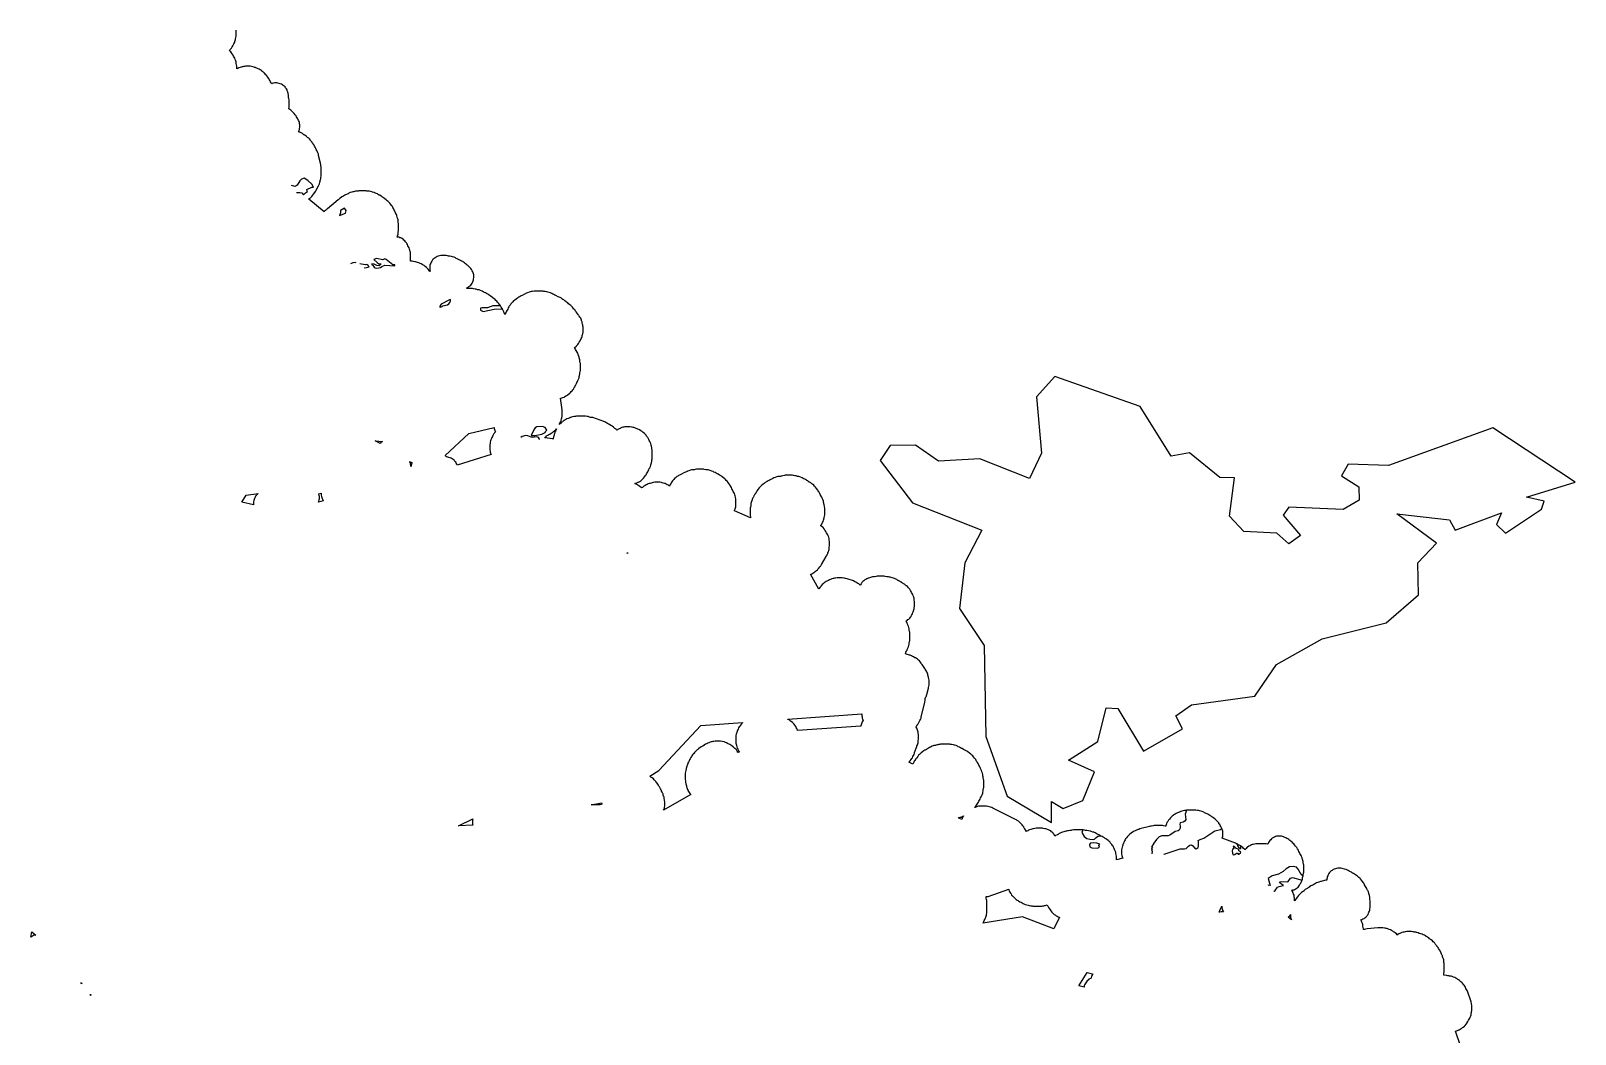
# Model space of a CAD drawing. Header units: metres. Extents: x 0 to 1325, y -1 to 773.
# Drawn here: x 309.8 to 367.4, y 91.9 to 129.3 of the extents above; entities that cross this region are included whole.
import ezdxf

# ---------------------------------------------------------------- set-up
doc = ezdxf.new("R2010")
doc.units = ezdxf.units.M

msp = doc.modelspace()

# ---------------------------------------------------------------- linework, layer by layer
at = {"layer": 'CUT'}
msp.add_lwpolyline([(363.1, 91.498), (362.92, 92.018), (362.96, 92.028), (363, 92.038), (363.04, 92.058), (363.06, 92.068), (363.1, 92.088), (363.13, 92.118), (363.14, 92.118), (363.16, 92.128), (363.17, 92.138), (363.18, 92.148), (363.21, 92.168), (363.25, 92.198), (363.28, 92.228), (363.32, 92.278), (363.35, 92.318), (363.36, 92.338), (363.38, 92.368), (363.41, 92.418), (363.43, 92.458), (363.45, 92.498), (363.47, 92.538), (363.49, 92.588), (363.5, 92.628), (363.5, 92.648), (363.51, 92.688), (363.52, 92.718), (363.53, 92.778), (363.53, 92.828), (363.53, 92.918), (363.53, 92.968), (363.52, 93.028), (363.5, 93.108), (363.49, 93.138), (363.38, 93.468), (363.35, 93.528), (363.33, 93.568), (363.31, 93.608), (363.29, 93.648), (363.27, 93.688), (363.24, 93.728), (363.21, 93.768), (363.18, 93.798), (363.15, 93.828), (363.12, 93.858), (363.07, 93.898), (363.03, 93.928), (363.01, 93.938), (362.98, 93.958), (362.93, 93.988), (362.89, 94.008), (362.85, 94.028), (362.8, 94.048), (362.76, 94.058), (362.74, 94.058), (362.7, 94.068), (362.67, 94.078), (362.64, 94.078), (362.6, 94.088), (362.48, 94.098), (362.48, 94.128), (362.49, 94.188), (362.5, 94.218), (362.5, 94.258), (362.5, 94.498), (362.5, 94.538), (362.49, 94.568), (362.48, 94.628), (362.48, 94.668), (362.47, 94.708), (362.45, 94.758), (362.44, 94.778), (362.43, 94.798), (362.43, 94.818), (362.42, 94.838), (362.41, 94.858), (362.4, 94.878), (362.4, 94.888), (362.38, 94.918), (362.38, 94.928), (362.32, 95.048), (362.29, 95.098), (362.27, 95.128), (362.26, 95.148), (362.23, 95.188), (362.22, 95.198), (362.18, 95.248), (362.15, 95.288), (362.12, 95.318), (362.09, 95.348), (362.06, 95.378), (362.01, 95.418), (361.99, 95.428), (361.98, 95.438), (361.97, 95.448), (361.96, 95.458), (361.95, 95.458), (361.92, 95.488), (361.88, 95.518), (361.84, 95.538), (361.83, 95.548), (361.8, 95.568), (361.76, 95.588), (361.72, 95.608), (361.68, 95.628), (361.63, 95.648), (361.59, 95.658), (361.58, 95.658), (361.57, 95.658), (361.53, 95.678), (361.47, 95.688), (361.45, 95.698), (361.44, 95.698), (361.42, 95.698), (361.4, 95.708), (361.39, 95.708), (361.38, 95.708), (361.35, 95.718), (361.33, 95.718), (361.28, 95.728), (361.24, 95.728), (361.15, 95.728), (361.1, 95.728), (361.04, 95.718), (361.01, 95.708), (360.97, 95.698), (360.92, 95.688), (360.89, 95.678), (360.85, 95.658), (360.81, 95.638), (360.77, 95.618), (360.76, 95.598), (360.75, 95.608), (360.72, 95.638), (360.67, 95.678), (360.63, 95.708), (360.61, 95.718), (360.58, 95.738), (360.53, 95.768), (360.49, 95.788), (360.45, 95.808), (360.4, 95.828), (360.36, 95.838), (360.34, 95.838), (360.3, 95.848), (360.27, 95.858), (360.21, 95.868), (360.16, 95.868), (360.07, 95.868), (360.02, 95.868), (359.63, 95.828), (359.57, 95.818), (359.53, 95.808), (359.49, 95.798), (359.49, 95.828), (359.48, 95.878), (359.47, 95.928), (359.47, 95.948), (359.46, 95.988), (359.45, 96.028), (359.43, 96.078), (359.41, 96.118), (359.39, 96.168), (359.43, 96.178), (359.47, 96.198), (359.51, 96.218), (359.54, 96.238), (359.58, 96.268), (359.61, 96.298), (359.63, 96.328), (359.66, 96.368), (359.68, 96.408), (359.69, 96.448), (359.71, 96.488), (359.72, 96.528), (359.73, 96.568), (359.74, 96.628), (359.74, 96.678), (359.74, 96.838), (359.74, 96.878), (359.73, 96.928), (359.72, 96.958), (359.72, 96.978), (359.72, 97.008), (359.71, 97.068), (359.7, 97.108), (359.69, 97.148), (359.67, 97.208), (359.65, 97.258), (359.63, 97.288), (359.61, 97.328), (359.59, 97.368), (359.57, 97.408), (359.54, 97.448), (359.54, 97.458), (359.52, 97.488), (359.5, 97.528), (359.48, 97.558), (359.45, 97.598), (359.42, 97.638), (359.38, 97.688), (359.35, 97.718), (359.32, 97.748), (359.27, 97.788), (359.23, 97.818), (359.19, 97.848), (359.16, 97.868), (359.12, 97.888), (359.09, 97.908), (359.08, 97.908), (359.04, 97.938), (359, 97.958), (358.96, 97.978), (358.92, 97.998), (358.89, 98.018), (358.84, 98.038), (358.78, 98.058), (358.7, 98.078), (358.64, 98.088), (358.59, 98.088), (358.57, 98.088), (358.53, 98.088), (358.48, 98.078), (358.44, 98.068), (358.4, 98.058), (358.36, 98.038), (358.32, 98.008), (358.29, 97.988), (358.25, 97.958), (358.22, 97.928), (358.2, 97.888), (358.17, 97.848), (358.16, 97.808), (358.14, 97.768), (358.13, 97.728), (358.12, 97.688), (358.12, 97.638), (358.09, 97.638), (358.03, 97.628), (357.95, 97.608), (357.91, 97.598), (357.88, 97.588), (357.82, 97.568), (357.79, 97.558), (357.74, 97.538), (357.7, 97.518), (357.66, 97.488), (357.65, 97.488), (357.64, 97.478), (357.6, 97.458), (357.56, 97.438), (357.53, 97.428), (357.48, 97.398), (357.48, 97.388), (357.46, 97.378), (357.45, 97.368), (357.44, 97.368), (357.43, 97.358), (357.4, 97.348), (357.39, 97.338), (357.37, 97.318), (357.36, 97.318), (357.32, 97.298), (357.3, 97.268), (357.29, 97.268), (357.28, 97.258), (357.27, 97.248), (357.26, 97.248), (357.26, 97.238), (357.24, 97.218), (357.23, 97.218), (357.22, 97.208), (357.21, 97.208), (357.18, 97.178), (357.13, 97.138), (357.1, 97.108), (357.07, 97.068), (357.03, 97.018), (357.02, 97.008), (356.99, 96.968), (356.96, 96.928), (356.93, 96.888), (356.92, 96.868), (356.92, 96.928), (356.92, 96.978), (356.91, 97.038), (356.9, 97.078), (356.88, 97.118), (356.88, 97.128), (356.88, 97.138), (356.87, 97.158), (356.86, 97.168), (356.85, 97.208), (356.83, 97.248), (356.82, 97.268), (356.86, 97.278), (356.9, 97.288), (356.94, 97.308), (356.98, 97.338), (357.02, 97.358), (357.05, 97.388), (357.08, 97.418), (357.1, 97.458), (357.12, 97.488), (357.15, 97.528), (357.17, 97.568), (357.19, 97.618), (357.21, 97.678), (357.22, 97.718), (357.22, 97.738), (357.23, 97.778), (357.24, 97.808), (357.24, 97.848), (357.25, 97.908), (357.26, 97.938), (357.26, 97.978), (357.26, 98.168), (357.26, 98.208), (357.25, 98.238), (357.24, 98.298), (357.24, 98.338), (357.23, 98.378), (357.22, 98.418), (357.2, 98.478), (357.18, 98.528), (357.16, 98.558), (357.14, 98.598), (357.12, 98.638), (357.1, 98.678), (357.08, 98.718), (357.06, 98.758), (357.03, 98.808), (357.01, 98.838), (357, 98.858), (356.97, 98.898), (356.96, 98.908), (356.92, 98.958), (356.89, 98.998), (356.86, 99.028), (356.83, 99.058), (356.78, 99.098), (356.74, 99.128), (356.7, 99.158), (356.67, 99.178), (356.63, 99.198), (356.59, 99.218), (356.55, 99.238), (356.51, 99.258), (356.47, 99.268), (356.43, 99.278), (356.38, 99.288), (356.34, 99.288), (356.3, 99.288), (356.25, 99.278), (356.21, 99.268), (356.17, 99.248), (356.13, 99.228), (356.09, 99.208), (356.06, 99.178), (356.03, 99.148), (356, 99.118), (355.97, 99.088), (355.95, 99.048), (355.93, 99.008), (355.92, 98.988), (355.91, 98.988), (355.86, 98.998), (355.81, 98.998), (355.52, 98.998), (355.48, 98.998), (355.43, 98.988), (355.38, 98.978), (355.34, 98.968), (355.31, 98.958), (355.27, 98.938), (355.25, 98.928), (355.21, 98.908), (355.17, 98.878), (355.14, 98.858), (355.11, 98.818), (355.08, 98.788), (355.07, 98.778), (355.05, 98.798), (355.02, 98.828), (354.99, 98.858), (354.95, 98.888), (354.91, 98.918), (354.87, 98.938), (354.86, 98.948), (354.85, 98.948), (354.8, 98.978), (354.76, 98.998), (354.72, 99.018), (354.22, 99.208), (354.23, 99.248), (354.24, 99.288), (354.25, 99.338), (354.25, 99.378), (354.25, 99.428), (354.24, 99.468), (354.23, 99.508), (354.22, 99.538), (354.19, 99.598), (354.17, 99.638), (354.15, 99.678), (354.13, 99.718), (354.1, 99.748), (354.1, 99.758), (354.09, 99.778), (354.08, 99.788), (354.07, 99.798), (354.06, 99.818), (354.03, 99.848), (354, 99.878), (353.97, 99.908), (353.96, 99.918), (353.95, 99.928), (353.9, 99.968), (353.86, 99.998), (353.84, 100.008), (353.81, 100.028), (353.76, 100.058), (353.72, 100.078), (353.68, 100.098), (353.6, 100.138), (353.56, 100.158), (353.53, 100.178), (353.48, 100.198), (353.42, 100.218), (353.38, 100.228), (353.34, 100.238), (353.3, 100.238), (353.24, 100.248), (353.21, 100.258), (353.17, 100.258), (352.99, 100.258), (352.95, 100.258), (352.9, 100.248), (352.87, 100.238), (352.85, 100.238), (352.82, 100.238), (352.76, 100.228), (352.72, 100.218), (352.68, 100.198), (352.67, 100.198), (352.66, 100.188), (352.64, 100.188), (352.63, 100.178), (352.59, 100.168), (352.55, 100.148), (352.51, 100.128), (352.47, 100.108), (352.44, 100.088), (352.41, 100.068), (352.39, 100.048), (352.35, 100.028), (352.32, 99.998), (352.29, 99.968), (352.25, 99.918), (352.22, 99.878), (352.21, 99.858), (352.19, 99.828), (352.16, 99.788), (352.14, 99.748), (352.13, 99.708), (352.12, 99.668), (352.12, 99.658), (352.09, 99.658), (352.03, 99.668), (352, 99.678), (351.96, 99.678), (351.72, 99.678), (351.68, 99.678), (351.65, 99.668), (351.59, 99.658), (351.55, 99.658), (351.51, 99.648), (351.15, 99.558), (351.11, 99.538), (351.1, 99.538), (351.09, 99.528), (351.07, 99.528), (351.06, 99.518), (351.02, 99.508), (350.98, 99.488), (350.94, 99.468), (350.9, 99.448), (350.87, 99.428), (350.83, 99.398), (350.78, 99.358), (350.75, 99.328), (350.72, 99.298), (350.69, 99.268), (350.65, 99.218), (350.62, 99.178), (350.6, 99.148), (350.58, 99.108), (350.56, 99.068), (350.54, 99.028), (350.53, 98.988), (350.52, 98.978), (350.52, 98.958), (350.51, 98.948), (350.51, 98.938), (350.5, 98.918), (350.49, 98.878), (350.48, 98.828), (350.47, 98.778), (350.47, 98.738), (350.47, 98.648), (350.47, 98.608), (350.48, 98.568), (350.49, 98.528), (350.5, 98.488), (350.51, 98.458), (350.28, 98.398), (350.28, 98.408), (350.28, 98.498), (350.28, 98.538), (350.27, 98.588), (350.26, 98.638), (350.25, 98.678), (350.24, 98.698), (350.24, 98.708), (350.24, 98.718), (350.23, 98.738), (350.22, 98.748), (350.21, 98.788), (350.19, 98.828), (350.17, 98.868), (350.15, 98.908), (350.13, 98.938), (350.11, 98.968), (350.09, 98.988), (350.06, 99.028), (350.03, 99.068), (349.99, 99.098), (349.98, 99.108), (349.97, 99.118), (349.92, 99.158), (349.88, 99.188), (349.86, 99.198), (349.83, 99.218), (349.78, 99.248), (349.74, 99.268), (349.7, 99.288), (349.62, 99.328), (349.57, 99.358), (349.56, 99.358), (349.52, 99.388), (349.48, 99.408), (349.43, 99.428), (349.4, 99.438), (349.34, 99.458), (349.31, 99.468), (349.23, 99.488), (349.17, 99.498), (349.13, 99.498), (349.12, 99.498), (349.09, 99.508), (349.04, 99.518), (348.99, 99.518), (348.72, 99.518), (348.67, 99.518), (348.62, 99.508), (348.59, 99.498), (348.58, 99.498), (348.54, 99.498), (348.49, 99.488), (348.45, 99.478), (348.41, 99.468), (348.39, 99.468), (348.35, 99.458), (348.32, 99.448), (348.26, 99.428), (348.23, 99.418), (348.18, 99.398), (348.14, 99.378), (348.1, 99.348), (348.09, 99.348), (348.09, 99.338), (348.08, 99.338), (348.07, 99.338), (348.01, 99.308), (347.98, 99.288), (347.97, 99.308), (347.95, 99.348), (347.92, 99.388), (347.9, 99.418), (347.86, 99.448), (347.83, 99.478), (347.79, 99.498), (347.75, 99.518), (347.71, 99.538), (347.68, 99.548), (347.65, 99.558), (347.61, 99.558), (347.55, 99.568), (347.52, 99.578), (347.48, 99.578), (347.32, 99.578), (347.28, 99.578), (347.23, 99.568), (347.18, 99.558), (347.16, 99.558), (347.12, 99.548), (347.08, 99.538), (347.04, 99.518), (347, 99.508), (346.97, 99.488), (346.93, 99.468), (346.92, 99.458), (346.86, 99.558), (346.84, 99.588), (346.82, 99.628), (346.79, 99.668), (346.76, 99.708), (346.73, 99.738), (346.7, 99.768), (346.67, 99.798), (346.62, 99.838), (346.58, 99.868), (346.55, 99.888), (346.51, 99.908), (346.47, 99.928), (345.67, 100.328), (345.63, 100.348), (345.58, 100.368), (345.5, 100.388), (345.48, 100.388), (345.43, 100.398), (345.38, 100.408), (345.34, 100.408), (345.25, 100.408), (345.2, 100.408), (345.14, 100.398), (345.1, 100.388), (345.06, 100.378), (345.01, 100.358), (344.99, 100.348), (345.03, 100.398), (345.06, 100.438), (345.09, 100.478), (345.11, 100.508), (345.13, 100.548), (345.15, 100.588), (345.17, 100.628), (345.19, 100.668), (345.21, 100.708), (345.23, 100.748), (345.25, 100.778), (345.27, 100.828), (345.29, 100.888), (345.3, 100.928), (345.31, 100.968), (345.31, 101.008), (345.32, 101.068), (345.33, 101.098), (345.33, 101.138), (345.33, 101.328), (345.33, 101.368), (345.32, 101.398), (345.31, 101.458), (345.31, 101.498), (345.3, 101.528), (345.29, 101.568), (345.29, 101.588), (345.28, 101.628), (345.26, 101.688), (345.24, 101.728), (345.21, 101.808), (345.19, 101.848), (345.17, 101.888), (345.15, 101.928), (345.13, 101.968), (345.12, 101.998), (345.09, 102.048), (345.07, 102.068), (345.05, 102.098), (345.05, 102.108), (345.03, 102.138), (345, 102.178), (344.99, 102.188), (344.95, 102.238), (344.92, 102.278), (344.89, 102.308), (344.85, 102.338), (344.8, 102.378), (344.79, 102.388), (344.75, 102.418), (344.73, 102.428), (344.7, 102.448), (344.65, 102.478), (344.64, 102.488), (344.63, 102.488), (344.58, 102.518), (344.52, 102.548), (344.5, 102.558), (344.46, 102.578), (344.42, 102.598), (344.38, 102.618), (344.35, 102.638), (344.3, 102.658), (344.24, 102.678), (344.2, 102.688), (344.14, 102.698), (344.11, 102.698), (344.09, 102.698), (344.06, 102.708), (344.01, 102.718), (343.97, 102.718), (343.81, 102.718), (343.77, 102.718), (343.72, 102.708), (343.69, 102.698), (343.67, 102.698), (343.64, 102.698), (343.62, 102.688), (343.59, 102.688), (343.55, 102.678), (343.53, 102.668), (343.47, 102.658), (343.44, 102.648), (343.41, 102.638), (343.35, 102.608), (343.31, 102.588), (343.27, 102.568), (343.24, 102.558), (343.19, 102.528), (343.19, 102.518), (343.17, 102.508), (343.14, 102.488), (343.13, 102.488), (343.1, 102.468), (343.06, 102.438), (343.05, 102.428), (343, 102.388), (342.96, 102.358), (342.93, 102.328), (342.9, 102.298), (342.87, 102.258), (342.83, 102.208), (342.82, 102.198), (342.79, 102.158), (342.78, 102.138), (342.76, 102.108), (342.73, 102.078), (342.72, 102.038), (342.7, 101.998), (342.69, 101.968), (342.54, 102.048), (342.55, 102.058), (342.58, 102.088), (342.62, 102.138), (342.65, 102.178), (342.67, 102.208), (342.69, 102.248), (342.71, 102.288), (342.73, 102.328), (342.75, 102.378), (342.75, 102.398), (342.83, 102.628), (342.84, 102.648), (342.86, 102.688), (342.87, 102.728), (342.88, 102.768), (342.89, 102.808), (342.89, 102.848), (342.9, 102.898), (342.9, 102.938), (342.9, 103.018), (342.9, 103.068), (342.89, 103.128), (342.88, 103.158), (342.87, 103.198), (342.86, 103.238), (342.85, 103.268), (342.83, 103.308), (342.81, 103.348), (342.8, 103.358), (342.81, 103.368), (342.83, 103.398), (342.84, 103.408), (342.85, 103.418), (342.86, 103.438), (342.86, 103.448), (342.89, 103.478), (342.91, 103.518), (342.95, 103.598), (342.97, 103.638), (342.99, 103.688), (343, 103.728), (343.13, 104.268), (343.13, 104.288), (343.14, 104.338), (343.15, 104.388), (343.15, 104.418), (343.15, 104.428), (343.16, 104.438), (343.17, 104.478), (343.18, 104.488), (343.19, 104.508), (343.19, 104.518), (343.19, 104.528), (343.21, 104.568), (343.27, 104.808), (343.27, 104.828), (343.28, 104.878), (343.29, 104.928), (343.29, 104.968), (343.29, 105.058), (343.29, 105.098), (343.28, 105.148), (343.27, 105.198), (343.27, 105.218), (343.26, 105.248), (343.25, 105.288), (343.24, 105.328), (343.23, 105.358), (343.21, 105.398), (343.19, 105.438), (343.17, 105.478), (343.15, 105.508), (343.13, 105.538), (343.03, 105.678), (343.01, 105.708), (343, 105.728), (342.97, 105.768), (342.93, 105.818), (342.9, 105.848), (342.86, 105.878), (342.82, 105.908), (342.78, 105.928), (342.77, 105.938), (342.76, 105.938), (342.71, 105.968), (342.67, 105.988), (342.63, 106.008), (342.59, 106.028), (342.56, 106.038), (342.52, 106.048), (342.48, 106.058), (342.45, 106.068), (342.4, 106.078), (342.41, 106.098), (342.43, 106.138), (342.45, 106.178), (342.45, 106.188), (342.47, 106.218), (342.47, 106.228), (342.48, 106.248), (342.49, 106.268), (342.5, 106.288), (342.5, 106.308), (342.51, 106.328), (342.52, 106.348), (342.54, 106.398), (342.55, 106.438), (342.55, 106.478), (342.56, 106.538), (342.57, 106.568), (342.57, 106.608), (342.57, 106.848), (342.57, 106.888), (342.56, 106.918), (342.55, 106.978), (342.55, 107.018), (342.54, 107.058), (342.52, 107.108), (342.51, 107.128), (342.5, 107.148), (342.5, 107.168), (342.49, 107.188), (342.48, 107.208), (342.47, 107.228), (342.47, 107.238), (342.45, 107.268), (342.45, 107.278), (342.44, 107.298), (342.43, 107.308), (342.47, 107.328), (342.5, 107.358), (342.54, 107.378), (342.57, 107.408), (342.6, 107.448), (342.62, 107.478), (342.64, 107.518), (342.65, 107.538), (342.67, 107.578), (342.69, 107.618), (342.7, 107.648), (342.71, 107.688), (342.72, 107.728), (342.73, 107.758), (342.74, 107.798), (342.75, 107.858), (342.75, 107.908), (342.75, 107.998), (342.75, 108.038), (342.74, 108.088), (342.73, 108.138), (342.73, 108.158), (342.72, 108.198), (342.7, 108.248), (342.68, 108.288), (342.66, 108.328), (342.64, 108.368), (342.62, 108.408), (342.6, 108.448), (342.57, 108.488), (342.54, 108.528), (342.53, 108.538), (342.52, 108.548), (342.49, 108.588), (342.45, 108.618), (342.44, 108.618), (342.41, 108.648), (342.38, 108.678), (342.34, 108.698), (342.33, 108.698), (342.31, 108.718), (342.3, 108.718), (342.29, 108.728), (342.28, 108.728), (342.27, 108.738), (342.26, 108.748), (342.25, 108.758), (342.22, 108.768), (342.21, 108.778), (342.19, 108.788), (342.17, 108.798), (342.15, 108.808), (342.14, 108.818), (342.13, 108.818), (342.09, 108.848), (342.05, 108.868), (342, 108.888), (341.97, 108.898), (341.91, 108.918), (341.88, 108.928), (341.84, 108.938), (341.82, 108.938), (341.78, 108.948), (341.75, 108.958), (341.71, 108.958), (341.65, 108.968), (341.62, 108.978), (341.58, 108.978), (341.39, 108.978), (341.35, 108.978), (341.32, 108.968), (341.26, 108.958), (341.22, 108.958), (341.18, 108.948), (341.14, 108.938), (341.11, 108.928), (341.05, 108.908), (341.02, 108.898), (340.97, 108.878), (340.93, 108.858), (340.89, 108.838), (340.86, 108.808), (340.82, 108.778), (340.81, 108.768), (340.78, 108.738), (340.76, 108.698), (340.73, 108.658), (340.72, 108.648), (340.71, 108.658), (340.67, 108.688), (340.64, 108.708), (340.6, 108.728), (340.56, 108.748), (340.52, 108.768), (340.47, 108.798), (340.24, 108.878), (340.18, 108.888), (340.14, 108.898), (340.11, 108.908), (340.05, 108.918), (340, 108.918), (339.91, 108.918), (339.86, 108.918), (339.8, 108.908), (339.77, 108.898), (339.73, 108.888), (339.71, 108.888), (339.67, 108.878), (339.62, 108.858), (339.58, 108.838), (339.54, 108.818), (339.5, 108.798), (339.46, 108.778), (339.42, 108.758), (339.38, 108.728), (339.34, 108.698), (339.31, 108.668), (339.27, 108.618), (339.26, 108.608), (339.25, 108.598), (339.22, 108.558), (339.19, 108.518), (339.18, 108.498), (338.87, 109.048), (338.92, 109.068), (338.96, 109.088), (339, 109.118), (339.03, 109.138), (339.05, 109.158), (339.09, 109.188), (339.13, 109.218), (339.16, 109.258), (339.17, 109.268), (339.18, 109.278), (339.22, 109.328), (339.25, 109.368), (339.28, 109.408), (339.46, 109.708), (339.47, 109.738), (339.49, 109.778), (339.51, 109.818), (339.52, 109.858), (339.53, 109.868), (339.54, 109.888), (339.54, 109.898), (339.54, 109.908), (339.55, 109.938), (339.56, 109.978), (339.57, 110.018), (339.57, 110.058), (339.58, 110.108), (339.58, 110.148), (339.58, 110.228), (339.58, 110.268), (339.57, 110.318), (339.56, 110.368), (339.56, 110.388), (339.55, 110.428), (339.53, 110.478), (339.51, 110.518), (339.49, 110.558), (339.47, 110.598), (339.44, 110.648), (339.42, 110.678), (339.41, 110.698), (339.38, 110.738), (339.34, 110.788), (339.31, 110.818), (339.26, 110.858), (339.25, 110.868), (339.26, 110.878), (339.29, 110.918), (339.31, 110.958), (339.32, 110.978), (339.34, 111.018), (339.36, 111.068), (339.38, 111.148), (339.38, 111.168), (339.39, 111.218), (339.4, 111.268), (339.4, 111.308), (339.4, 111.468), (339.4, 111.518), (339.39, 111.568), (339.39, 111.588), (339.38, 111.638), (339.37, 111.678), (339.37, 111.698), (339.36, 111.738), (339.35, 111.778), (339.33, 111.838), (339.31, 111.888), (339.29, 111.928), (339.26, 111.968), (339.26, 111.978), (339.25, 111.988), (339.23, 112.028), (339.22, 112.058), (339.19, 112.108), (339.17, 112.128), (339.15, 112.158), (339.15, 112.168), (339.13, 112.198), (339.1, 112.238), (339.09, 112.248), (339.05, 112.298), (339.02, 112.338), (338.99, 112.368), (338.94, 112.408), (338.92, 112.418), (338.91, 112.428), (338.9, 112.438), (338.88, 112.458), (338.86, 112.468), (338.85, 112.478), (338.84, 112.478), (338.82, 112.488), (338.81, 112.498), (338.8, 112.508), (338.79, 112.508), (338.77, 112.528), (338.76, 112.538), (338.73, 112.548), (338.72, 112.558), (338.68, 112.578), (338.6, 112.618), (338.56, 112.638), (338.5, 112.668), (338.47, 112.678), (338.44, 112.688), (338.4, 112.698), (338.38, 112.698), (338.36, 112.708), (338.33, 112.718), (338.29, 112.718), (338.23, 112.728), (338.2, 112.738), (338.16, 112.738), (337.97, 112.738), (337.93, 112.738), (337.9, 112.728), (337.84, 112.718), (337.79, 112.708), (337.78, 112.708), (337.76, 112.698), (337.75, 112.698), (337.74, 112.698), (337.71, 112.698), (337.65, 112.688), (337.61, 112.678), (337.55, 112.658), (337.5, 112.638), (337.47, 112.618), (337.39, 112.578), (337.37, 112.568), (337.33, 112.548), (337.29, 112.528), (337.25, 112.508), (337.21, 112.488), (337.18, 112.468), (337.14, 112.438), (337.1, 112.408), (337.05, 112.368), (337.02, 112.338), (336.99, 112.308), (336.96, 112.268), (336.92, 112.218), (336.91, 112.208), (336.88, 112.168), (336.87, 112.148), (336.87, 112.138), (336.85, 112.118), (336.84, 112.108), (336.83, 112.078), (336.82, 112.068), (336.82, 112.058), (336.8, 112.038), (336.79, 112.028), (336.78, 112.008), (336.77, 111.988), (336.76, 111.968), (336.74, 111.928), (336.72, 111.898), (336.7, 111.848), (336.69, 111.818), (336.67, 111.758), (336.66, 111.728), (336.65, 111.688), (336.64, 111.648), (336.64, 111.608), (336.63, 111.548), (336.62, 111.518), (336.62, 111.478), (336.62, 111.288), (336.62, 111.238), (336.63, 111.188), (336.63, 111.168), (336.63, 111.148), (336.03, 111.408), (336.04, 111.438), (336.06, 111.488), (336.07, 111.528), (336.08, 111.568), (336.09, 111.628), (336.09, 111.678), (336.09, 111.768), (336.09, 111.808), (336.08, 111.858), (336.07, 111.908), (336.07, 111.928), (336.06, 111.968), (336.05, 112.008), (336.03, 112.058), (336.01, 112.098), (335.99, 112.138), (335.96, 112.198), (335.94, 112.238), (335.92, 112.278), (335.9, 112.318), (335.88, 112.358), (335.86, 112.388), (335.83, 112.428), (335.8, 112.468), (335.76, 112.518), (335.73, 112.548), (335.7, 112.578), (335.67, 112.608), (335.63, 112.638), (335.58, 112.678), (335.57, 112.688), (335.53, 112.718), (335.51, 112.728), (335.48, 112.748), (335.43, 112.778), (335.39, 112.798), (335.35, 112.818), (335.31, 112.838), (335.27, 112.858), (335.24, 112.878), (335.19, 112.898), (335.13, 112.918), (335.05, 112.938), (335.01, 112.948), (334.97, 112.948), (334.91, 112.958), (334.88, 112.968), (334.84, 112.968), (334.66, 112.968), (334.62, 112.968), (334.57, 112.958), (334.54, 112.948), (334.52, 112.948), (334.49, 112.948), (334.43, 112.938), (334.39, 112.928), (334.33, 112.908), (334.28, 112.888), (334.27, 112.878), (334.26, 112.878), (334.25, 112.868), (334.21, 112.858), (334.17, 112.838), (334.03, 112.768), (333.99, 112.748), (333.95, 112.728), (333.92, 112.708), (333.89, 112.688), (333.87, 112.668), (333.83, 112.648), (333.8, 112.618), (333.77, 112.588), (333.73, 112.538), (333.7, 112.498), (333.69, 112.478), (333.67, 112.448), (333.64, 112.398), (333.62, 112.358), (333.61, 112.338), (333.57, 112.368), (333.53, 112.388), (333.49, 112.408), (333.45, 112.428), (333.42, 112.438), (333.38, 112.448), (333.34, 112.458), (333.31, 112.468), (333.25, 112.478), (333.2, 112.478), (333.11, 112.478), (333.06, 112.478), (333, 112.468), (332.96, 112.458), (332.93, 112.448), (332.89, 112.438), (332.85, 112.428), (332.82, 112.418), (332.78, 112.398), (332.74, 112.378), (332.69, 112.348), (332.66, 112.328), (332.64, 112.318), (332.6, 112.288), (332.57, 112.268), (332.55, 112.288), (332.51, 112.318), (332.47, 112.348), (332.43, 112.368), (332.42, 112.378), (332.39, 112.398), (332.35, 112.418), (332.32, 112.438), (332.36, 112.448), (332.4, 112.458), (332.44, 112.478), (332.46, 112.488), (332.5, 112.508), (332.54, 112.538), (332.58, 112.568), (332.61, 112.598), (332.64, 112.628), (332.68, 112.678), (332.71, 112.718), (332.74, 112.758), (332.76, 112.788), (332.78, 112.828), (332.8, 112.868), (332.82, 112.908), (332.84, 112.948), (332.86, 112.988), (332.88, 113.018), (332.9, 113.068), (332.92, 113.128), (332.93, 113.168), (332.94, 113.208), (332.95, 113.268), (332.95, 113.298), (332.95, 113.318), (332.96, 113.348), (332.97, 113.398), (332.97, 113.438), (332.97, 113.598), (332.97, 113.638), (332.96, 113.688), (332.95, 113.718), (332.95, 113.738), (332.95, 113.768), (332.94, 113.828), (332.93, 113.868), (332.91, 113.908), (332.91, 113.918), (332.91, 113.928), (332.9, 113.948), (332.89, 113.958), (332.88, 113.998), (332.86, 114.038), (332.84, 114.078), (332.82, 114.118), (332.8, 114.148), (332.78, 114.178), (332.76, 114.198), (332.74, 114.238), (332.71, 114.268), (332.68, 114.298), (332.63, 114.338), (332.59, 114.368), (332.57, 114.378), (332.54, 114.398), (332.49, 114.428), (332.41, 114.468), (332.37, 114.488), (332.32, 114.508), (332.28, 114.518), (332.26, 114.518), (332.22, 114.528), (332.19, 114.538), (332.13, 114.548), (332.08, 114.548), (331.99, 114.548), (331.95, 114.548), (331.91, 114.538), (331.87, 114.528), (331.83, 114.518), (331.79, 114.498), (331.77, 114.488), (331.73, 114.468), (331.69, 114.448), (331.66, 114.418), (331.64, 114.438), (331.62, 114.458), (331.58, 114.488), (331.53, 114.528), (331.52, 114.538), (331.48, 114.568), (331.46, 114.578), (331.43, 114.598), (331.38, 114.628), (331.34, 114.648), (331.3, 114.668), (331.28, 114.678), (331.24, 114.708), (331.2, 114.728), (331.16, 114.748), (330.75, 114.888), (330.71, 114.898), (330.67, 114.898), (330.63, 114.908), (330.61, 114.918), (330.58, 114.928), (330.54, 114.928), (330.48, 114.938), (330.45, 114.948), (330.41, 114.948), (330.23, 114.948), (330.19, 114.948), (330.14, 114.938), (330.11, 114.928), (330.09, 114.928), (330.06, 114.928), (330, 114.918), (329.96, 114.908), (329.92, 114.888), (329.91, 114.888), (329.9, 114.878), (329.88, 114.878), (329.87, 114.868), (329.83, 114.858), (329.79, 114.838), (329.75, 114.818), (329.71, 114.798), (329.68, 114.778), (329.65, 114.758), (329.63, 114.738), (329.59, 114.718), (329.56, 114.688), (329.53, 114.658), (329.5, 114.628), (329.52, 114.668), (329.54, 114.708), (329.55, 114.748), (329.56, 114.758), (329.57, 114.778), (329.57, 114.788), (329.57, 114.798), (329.59, 114.838), (329.6, 114.878), (329.61, 114.938), (329.61, 114.988), (329.61, 115.118), (329.61, 115.178), (329.55, 115.618), (329.56, 115.618), (329.6, 115.628), (329.64, 115.638), (329.68, 115.658), (329.7, 115.668), (329.75, 115.698), (329.78, 115.718), (329.8, 115.728), (329.84, 115.758), (329.89, 115.798), (329.92, 115.828), (329.95, 115.858), (329.98, 115.888), (330.01, 115.928), (330.04, 115.968), (330.06, 116.008), (330.08, 116.038), (330.12, 116.118), (330.13, 116.138), (330.14, 116.158), (330.16, 116.198), (330.18, 116.238), (330.2, 116.268), (330.22, 116.318), (330.24, 116.378), (330.25, 116.418), (330.26, 116.458), (330.27, 116.518), (330.27, 116.548), (330.27, 116.568), (330.28, 116.598), (330.29, 116.648), (330.29, 116.688), (330.29, 116.868), (330.29, 116.908), (330.28, 116.938), (330.27, 116.998), (330.27, 117.038), (330.25, 117.118), (330.24, 117.148), (330.22, 117.208), (330.21, 117.238), (330.19, 117.288), (330.17, 117.328), (330.14, 117.368), (330.14, 117.378), (330.13, 117.388), (330.11, 117.428), (330.09, 117.468), (330.07, 117.508), (330.11, 117.528), (330.14, 117.558), (330.15, 117.568), (330.19, 117.618), (330.22, 117.658), (330.23, 117.678), (330.25, 117.708), (330.28, 117.758), (330.32, 117.838), (330.34, 117.878), (330.35, 117.908), (330.36, 117.948), (330.37, 117.988), (330.38, 118.018), (330.39, 118.078), (330.39, 118.128), (330.39, 118.218), (330.39, 118.268), (330.38, 118.298), (330.38, 118.328), (330.38, 118.338), (330.37, 118.368), (330.37, 118.378), (330.36, 118.418), (330.35, 118.458), (330.34, 118.478), (330.33, 118.498), (330.33, 118.518), (330.32, 118.558), (330.3, 118.598), (330.27, 118.638), (330.25, 118.678), (330.23, 118.698), (330.22, 118.708), (330.21, 118.728), (330.15, 118.808), (330.14, 118.818), (330.11, 118.858), (330.09, 118.898), (330.06, 118.928), (330.05, 118.938), (330.02, 118.968), (329.99, 119.008), (329.93, 119.068), (329.9, 119.098), (329.85, 119.138), (329.82, 119.168), (329.81, 119.168), (329.8, 119.178), (329.79, 119.188), (329.77, 119.198), (329.75, 119.218), (329.71, 119.248), (329.67, 119.278), (329.64, 119.298), (329.63, 119.298), (329.6, 119.318), (329.58, 119.338), (329.53, 119.368), (329.5, 119.378), (329.46, 119.398), (329.38, 119.438), (329.34, 119.458), (329.3, 119.478), (329.26, 119.498), (329.23, 119.518), (329.18, 119.538), (329.12, 119.558), (329.08, 119.568), (329.04, 119.578), (328.98, 119.588), (328.95, 119.588), (328.93, 119.588), (328.9, 119.598), (328.85, 119.608), (328.81, 119.608), (328.63, 119.608), (328.59, 119.608), (328.56, 119.598), (328.5, 119.588), (328.46, 119.588), (328.42, 119.578), (328.38, 119.568), (328.32, 119.548), (328.27, 119.528), (328.24, 119.508), (328.2, 119.488), (328.12, 119.448), (328.08, 119.428), (328.04, 119.408), (327.99, 119.378), (327.96, 119.358), (327.94, 119.348), (327.9, 119.318), (327.89, 119.308), (327.84, 119.268), (327.8, 119.238), (327.77, 119.208), (327.74, 119.178), (327.7, 119.128), (327.67, 119.088), (327.64, 119.048), (327.62, 119.018), (327.6, 118.978), (327.58, 118.938), (327.56, 118.898), (327.54, 118.858), (327.52, 118.818), (327.5, 118.778), (327.48, 118.738), (327.47, 118.748), (327.46, 118.768), (327.45, 118.788), (327.45, 118.798), (327.43, 118.828), (327.43, 118.838), (327.41, 118.878), (327.37, 118.958), (327.34, 119.008), (327.32, 119.038), (327.31, 119.058), (327.28, 119.098), (327.27, 119.108), (327.23, 119.158), (327.2, 119.198), (327.17, 119.228), (327.14, 119.258), (327.11, 119.288), (327.07, 119.318), (327.02, 119.358), (327.01, 119.368), (326.93, 119.428), (326.89, 119.458), (326.87, 119.468), (326.84, 119.488), (326.79, 119.518), (326.75, 119.538), (326.71, 119.558), (326.67, 119.578), (326.63, 119.598), (326.57, 119.628), (326.54, 119.638), (326.51, 119.648), (326.47, 119.658), (326.45, 119.658), (326.43, 119.668), (326.4, 119.678), (326.36, 119.678), (326.3, 119.688), (326.27, 119.698), (326.23, 119.698), (326.06, 119.698), (326.06, 119.708), (326.06, 119.728), (326.1, 119.748), (326.13, 119.778), (326.17, 119.798), (326.2, 119.828), (326.23, 119.868), (326.25, 119.908), (326.28, 119.948), (326.29, 119.988), (326.31, 120.028), (326.31, 120.068), (326.32, 120.118), (326.32, 120.158), (326.32, 120.208), (326.31, 120.248), (326.29, 120.288), (326.28, 120.328), (326.25, 120.368), (326.23, 120.408), (326.2, 120.448), (326.16, 120.498), (326.13, 120.528), (326.09, 120.558), (326.08, 120.568), (326.07, 120.578), (326.06, 120.588), (326.04, 120.598), (326.01, 120.628), (325.97, 120.658), (325.93, 120.688), (325.9, 120.708), (325.86, 120.728), (325.82, 120.748), (325.74, 120.788), (325.7, 120.808), (325.66, 120.828), (325.63, 120.848), (325.58, 120.868), (325.52, 120.888), (325.48, 120.898), (325.42, 120.908), (325.39, 120.908), (325.37, 120.908), (325.34, 120.918), (325.29, 120.928), (325.25, 120.928), (325.12, 120.928), (325.08, 120.928), (325.03, 120.918), (324.99, 120.908), (324.95, 120.898), (324.91, 120.878), (324.87, 120.848), (324.84, 120.828), (324.8, 120.798), (324.77, 120.768), (324.75, 120.728), (324.72, 120.688), (324.71, 120.648), (324.69, 120.608), (324.68, 120.568), (324.67, 120.528), (324.67, 120.478), (324.67, 120.438), (324.68, 120.398), (324.69, 120.348), (324.68, 120.338), (324.65, 120.378), (324.61, 120.428), (324.58, 120.458), (324.55, 120.488), (324.5, 120.528), (324.46, 120.558), (324.43, 120.578), (324.39, 120.598), (324.35, 120.618), (324.31, 120.638), (324.27, 120.658), (324.22, 120.678), (324.14, 120.698), (324.12, 120.698), (324.07, 120.708), (324.02, 120.718), (323.98, 120.718), (323.95, 120.718), (323.95, 120.738), (323.95, 120.748), (323.96, 120.798), (323.96, 120.848), (323.96, 120.938), (323.96, 120.988), (323.95, 121.048), (323.94, 121.088), (323.93, 121.128), (323.92, 121.168), (323.9, 121.218), (323.88, 121.258), (323.86, 121.298), (323.84, 121.338), (323.82, 121.378), (323.8, 121.408), (323.77, 121.448), (323.74, 121.478), (323.71, 121.508), (323.68, 121.538), (323.64, 121.568), (323.6, 121.588), (323.56, 121.598), (323.52, 121.618), (323.48, 121.618), (323.46, 121.618), (323.47, 121.658), (323.47, 121.678), (323.48, 121.698), (323.49, 121.728), (323.49, 121.768), (323.5, 121.828), (323.51, 121.858), (323.51, 121.898), (323.51, 122.088), (323.51, 122.128), (323.5, 122.158), (323.49, 122.218), (323.49, 122.258), (323.48, 122.298), (323.47, 122.328), (323.46, 122.348), (323.46, 122.368), (323.45, 122.408), (323.44, 122.438), (323.43, 122.468), (323.4, 122.528), (323.32, 122.688), (323.3, 122.728), (323.28, 122.758), (323.25, 122.798), (323.22, 122.838), (323.18, 122.888), (323.15, 122.918), (323.12, 122.948), (323.09, 122.978), (323.05, 123.008), (323, 123.048), (322.99, 123.058), (322.95, 123.088), (322.92, 123.108), (322.91, 123.108), (322.88, 123.128), (322.86, 123.148), (322.81, 123.178), (322.78, 123.188), (322.77, 123.198), (322.76, 123.198), (322.72, 123.228), (322.68, 123.248), (322.63, 123.268), (322.6, 123.278), (322.54, 123.298), (322.51, 123.308), (322.43, 123.328), (322.39, 123.328), (322.33, 123.338), (322.3, 123.348), (322.26, 123.348), (322.07, 123.348), (322.03, 123.348), (322, 123.338), (321.94, 123.328), (321.9, 123.328), (321.87, 123.318), (321.83, 123.308), (321.81, 123.308), (321.77, 123.298), (321.71, 123.278), (321.66, 123.258), (321.63, 123.238), (321.59, 123.218), (321.51, 123.178), (321.47, 123.158), (321.43, 123.138), (321.4, 123.118), (321.32, 123.058), (321.3, 123.038), (321.27, 123.018), (321.26, 123.008), (320.86, 122.678), (320.83, 122.658), (320.78, 122.618), (320.75, 122.588), (320.73, 122.558), (320.16, 123.038), (320.18, 123.058), (320.22, 123.078), (320.25, 123.108), (320.27, 123.128), (320.3, 123.168), (320.34, 123.218), (320.35, 123.228), (320.38, 123.268), (320.39, 123.288), (320.41, 123.318), (320.44, 123.368), (320.52, 123.528), (320.54, 123.558), (320.56, 123.608), (320.58, 123.668), (320.59, 123.708), (320.59, 123.728), (320.6, 123.768), (320.61, 123.798), (320.61, 123.838), (320.62, 123.898), (320.63, 123.928), (320.63, 123.968), (320.63, 124.148), (320.63, 124.188), (320.62, 124.238), (320.61, 124.268), (320.61, 124.288), (320.61, 124.318), (320.6, 124.378), (320.53, 124.668), (320.52, 124.708), (320.5, 124.768), (320.48, 124.818), (320.46, 124.848), (320.44, 124.888), (320.42, 124.928), (320.4, 124.968), (320.38, 125.008), (320.36, 125.048), (320.34, 125.068), (320.33, 125.088), (320.32, 125.108), (320.3, 125.128), (320.29, 125.138), (320.29, 125.148), (320.27, 125.168), (320.26, 125.188), (320.24, 125.208), (320.23, 125.228), (320.19, 125.278), (320.16, 125.308), (320.12, 125.338), (320.07, 125.378), (320.06, 125.388), (320.02, 125.418), (319.99, 125.438), (319.98, 125.438), (319.95, 125.458), (319.93, 125.478), (319.88, 125.508), (319.85, 125.518), (319.81, 125.538), (319.78, 125.548), (319.8, 125.588), (319.81, 125.628), (319.82, 125.668), (319.83, 125.718), (319.83, 125.758), (319.83, 125.768), (319.83, 125.808), (319.82, 125.848), (319.81, 125.888), (319.8, 125.928), (319.78, 125.968), (319.75, 126.028), (319.73, 126.068), (319.71, 126.108), (319.69, 126.138), (319.66, 126.178), (319.62, 126.228), (319.59, 126.258), (319.56, 126.288), (319.53, 126.318), (319.49, 126.348), (319.45, 126.378), (319.42, 126.398), (319.42, 126.418), (319.43, 126.468), (319.43, 126.508), (319.43, 126.698), (319.43, 126.738), (319.42, 126.788), (319.41, 126.828), (319.41, 126.838), (319.41, 126.868), (319.4, 126.918), (319.39, 126.968), (319.39, 126.988), (319.38, 127.028), (319.36, 127.068), (319.35, 127.108), (319.33, 127.148), (319.3, 127.188), (319.28, 127.218), (319.25, 127.248), (319.21, 127.278), (319.18, 127.298), (319.14, 127.318), (319.1, 127.338), (319.06, 127.348), (319.01, 127.358), (318.97, 127.368), (318.93, 127.368), (318.89, 127.368), (318.84, 127.358), (318.8, 127.348), (318.78, 127.338), (318.77, 127.348), (318.76, 127.368), (318.74, 127.408), (318.72, 127.448), (318.69, 127.498), (318.67, 127.528), (318.66, 127.548), (318.63, 127.588), (318.6, 127.628), (318.56, 127.678), (318.55, 127.688), (318.54, 127.698), (318.51, 127.738), (318.47, 127.768), (318.43, 127.798), (318.41, 127.818), (318.38, 127.838), (318.35, 127.858), (318.31, 127.878), (318.27, 127.898), (318.23, 127.918), (318.19, 127.928), (318.18, 127.938), (318.16, 127.938), (318.15, 127.948), (318.14, 127.948), (318.12, 127.958), (318.08, 127.968), (318.03, 127.978), (317.98, 127.988), (317.94, 127.988), (317.85, 127.988), (317.8, 127.988), (317.77, 127.978), (317.74, 127.978), (317.73, 127.978), (317.7, 127.968), (317.68, 127.968), (317.64, 127.958), (317.6, 127.948), (317.55, 127.928), (317.52, 127.908), (317.48, 127.888), (317.48, 127.958), (317.48, 127.998), (317.47, 128.048), (317.46, 128.098), (317.46, 128.118), (317.45, 128.158), (317.44, 128.198), (317.42, 128.248), (317.4, 128.288), (317.38, 128.328), (317.36, 128.368), (317.34, 128.398), (317.33, 128.408), (317.31, 128.448), (317.28, 128.488), (317.25, 128.528), (317.22, 128.558), (317.2, 128.578), (317.22, 128.608), (317.26, 128.638), (317.28, 128.668), (317.31, 128.708), (317.33, 128.748), (317.37, 128.828), (317.4, 128.888), (317.41, 128.918), (317.42, 128.948), (317.43, 128.988), (317.43, 129.008), (317.44, 129.058), (317.45, 129.108), (317.45, 129.148), (317.45, 129.338)], dxfattribs=at)
for points in [[(367.38, 112.488), (364.31, 114.508), (360.42, 113.108), (358.92, 113.148), (358.67, 112.718), (359.31, 112.308), (359.33, 111.808), (358.73, 111.458), (356.7, 111.548), (356.5, 111.258), (357.14, 110.498), (356.7, 110.178), (356.26, 110.578), (355.03, 110.648), (354.49, 111.218), (354.68, 112.638), (354.13, 112.658), (353, 113.578), (352.32, 113.458), (351.16, 115.298), (347.98, 116.418), (347.3, 115.668), (347.48, 113.558), (347.03, 112.618), (345.18, 113.348), (343.64, 113.268), (342.78, 113.868), (341.84, 113.848), (341.47, 113.288), (342.67, 111.708), (345.26, 110.688), (344.63, 109.478), (344.43, 107.778), (345.34, 106.388), (345.41, 102.998), (346.2, 100.778), (347.86, 99.798), (347.86, 100.578), (348.29, 100.318), (349.02, 100.618), (349.46, 101.678), (348.49, 102.118), (349.58, 102.818), (349.9, 104.068), (350.33, 104.048), (351.29, 102.458), (352.74, 103.288), (352.49, 103.768), (353.08, 104.178), (355.44, 104.508), (356.25, 105.688), (357.95, 106.638), (360.33, 107.238), (361.54, 108.278), (361.52, 109.478), (362.21, 110.208), (360.73, 111.308), (362.69, 111.078), (362.91, 110.698), (364.63, 111.338), (364.45, 110.898), (364.78, 110.578), (366.13, 111.478), (366.23, 111.778), (365.57, 111.918), (367.38, 112.488)], [(322.89, 113.988), (322.85, 113.958), (322.82, 113.928), (322.64, 114.018), (322.91, 113.998), (322.89, 113.988)], [(325.55, 113.328), (325.51, 113.348), (325.47, 113.378), (325.43, 113.388), (325.39, 113.408), (325.35, 113.418), (325.31, 113.428), (325.3, 113.428), (325.27, 113.458), (325.25, 113.478), (326.13, 114.298), (327.08, 114.518), (327.08, 114.488), (327.09, 114.448), (327.1, 114.408), (327.11, 114.378), (327.12, 114.358), (327.11, 114.348), (327.09, 114.328), (327.07, 114.298), (327.05, 114.268), (327.03, 114.228), (327.01, 114.188), (326.99, 114.148), (326.97, 114.108), (326.95, 114.058), (326.94, 114.018), (326.93, 113.978), (326.92, 113.938), (326.91, 113.878), (326.91, 113.828), (326.91, 113.728), (326.91, 113.688), (326.92, 113.638), (326.93, 113.598), (326.94, 113.558), (326.96, 113.518), (325.69, 113.118), (325.68, 113.148), (325.66, 113.188), (325.64, 113.228), (325.61, 113.258), (325.58, 113.298), (325.55, 113.328)], [(329.03, 114.218), (329.04, 114.218), (329.07, 114.238), (329.11, 114.258), (329.15, 114.278), (329.2, 114.308), (329.23, 114.328), (329.25, 114.338), (329.29, 114.368), (329.34, 114.408), (329.37, 114.438), (329.4, 114.468), (329.36, 114.388), (329.34, 114.348), (329.32, 114.298), (329.31, 114.258), (329.31, 114.238), (329.3, 114.198), (329.29, 114.168), (329.28, 114.108), (329.28, 114.088), (329.26, 114.098), (328.96, 114.138), (328.98, 114.158), (329.01, 114.188), (329.03, 114.218)], [(323.97, 113.108), (323.96, 113.158), (323.95, 113.198), (323.93, 113.238), (323.92, 113.248), (324.01, 113.218), (324, 113.188), (323.99, 113.148), (323.98, 113.098), (323.98, 113.068), (323.97, 113.078), (323.97, 113.108)], [(318.14, 111.878), (318.12, 111.838), (318.11, 111.798), (318.1, 111.748), (318.1, 111.708), (318.1, 111.658), (318.1, 111.638), (317.66, 111.738), (317.83, 111.998), (318.28, 112.058), (318.24, 112.028), (318.21, 111.998), (318.18, 111.958), (318.16, 111.918), (318.14, 111.878)], [(320.55, 111.988), (320.54, 112.038), (320.54, 112.048), (320.63, 112.078), (320.63, 112.038), (320.63, 111.998), (320.64, 111.948), (320.65, 111.908), (320.66, 111.868), (320.68, 111.828), (320.7, 111.788), (320.53, 111.738), (320.54, 111.778), (320.55, 111.818), (320.56, 111.858), (320.56, 111.908), (320.56, 111.948), (320.55, 111.988)], [(332.04, 109.828), (332.03, 109.838), (332.05, 109.858), (332.04, 109.828)], [(340.79, 103.728), (340.8, 103.688), (340.81, 103.658), (340.81, 103.648), (340.82, 103.638), (340.82, 103.618), (340.83, 103.608), (340.83, 103.598), (340.82, 103.588), (340.8, 103.548), (340.78, 103.508), (340.77, 103.478), (340.76, 103.438), (340.75, 103.398), (340.75, 103.388), (338.39, 103.218), (338.39, 103.238), (338.37, 103.278), (338.36, 103.298), (338.34, 103.338), (338.32, 103.378), (338.29, 103.418), (338.26, 103.458), (338.23, 103.488), (338.2, 103.518), (338.15, 103.558), (338.13, 103.568), (338.12, 103.578), (338.11, 103.588), (338.09, 103.608), (338.07, 103.618), (338.06, 103.628), (338.05, 103.628), (338.03, 103.638), (338.02, 103.648), (340.78, 103.848), (340.78, 103.828), (340.78, 103.808), (340.78, 103.768), (340.79, 103.728)], [(336.08, 102.528), (336.05, 102.558), (336, 102.598), (335.99, 102.608), (335.98, 102.618), (335.94, 102.648), (335.9, 102.678), (335.86, 102.698), (335.78, 102.738), (335.74, 102.758), (335.7, 102.778), (335.65, 102.798), (335.57, 102.818), (335.51, 102.828), (335.46, 102.828), (335.37, 102.828), (335.32, 102.828), (335.26, 102.818), (335.23, 102.808), (335.19, 102.798), (335.17, 102.798), (335.13, 102.788), (335.08, 102.768), (335.04, 102.748), (335, 102.728), (334.96, 102.708), (334.91, 102.678), (334.9, 102.668), (334.88, 102.658), (334.85, 102.638), (334.84, 102.638), (334.8, 102.618), (334.77, 102.598), (334.69, 102.538), (334.67, 102.518), (334.64, 102.498), (334.63, 102.488), (334.62, 102.478), (334.6, 102.458), (334.57, 102.428), (334.54, 102.398), (334.52, 102.368), (334.51, 102.358), (334.5, 102.348), (334.48, 102.318), (334.47, 102.318), (334.45, 102.278), (334.43, 102.248), (334.41, 102.218), (334.38, 102.168), (334.36, 102.128), (334.34, 102.088), (334.32, 102.048), (334.3, 102.008), (334.29, 101.978), (334.28, 101.968), (334.28, 101.958), (334.28, 101.948), (334.27, 101.938), (334.27, 101.928), (334.27, 101.918), (334.26, 101.898), (334.26, 101.888), (334.25, 101.858), (334.24, 101.848), (334.23, 101.808), (334.23, 101.788), (334.22, 101.738), (334.21, 101.688), (334.2, 101.638), (334.2, 101.598), (334.2, 101.438), (334.2, 101.398), (334.21, 101.348), (334.21, 101.298), (334.22, 101.238), (334.24, 101.158), (334.25, 101.138), (334.25, 101.128), (334.26, 101.098), (334.27, 101.058), (334.28, 101.028), (334.29, 101.018), (334.3, 100.988), (334.32, 100.948), (334.34, 100.908), (334.37, 100.878), (334.4, 100.848), (334.41, 100.838), (333.39, 100.248), (333.41, 100.288), (333.42, 100.328), (333.43, 100.368), (333.44, 100.418), (333.44, 100.458), (333.44, 100.518), (333.44, 100.558), (333.43, 100.608), (333.41, 100.708), (333.41, 100.728), (333.4, 100.768), (333.39, 100.778), (333.38, 100.818), (333.37, 100.838), (333.37, 100.858), (333.36, 100.878), (333.35, 100.898), (333.34, 100.918), (333.34, 100.928), (333.32, 100.958), (333.32, 100.968), (333.3, 101.008), (333.28, 101.048), (333.27, 101.078), (333.24, 101.128), (333.22, 101.148), (333.2, 101.178), (333.2, 101.188), (333.18, 101.218), (333.15, 101.258), (333.14, 101.268), (333.1, 101.318), (333.07, 101.358), (333.04, 101.388), (333.01, 101.418), (332.96, 101.458), (332.92, 101.488), (332.88, 101.518), (333.21, 101.728), (334.78, 103.408), (336.34, 103.518), (336.33, 103.508), (336.3, 103.478), (336.26, 103.428), (336.23, 103.388), (336.21, 103.358), (336.19, 103.318), (336.17, 103.278), (336.15, 103.238), (336.14, 103.198), (336.13, 103.188), (336.13, 103.168), (336.12, 103.158), (336.12, 103.148), (336.11, 103.128), (336.1, 103.088), (336.09, 103.038), (336.08, 102.988), (336.08, 102.948), (336.08, 102.858), (336.08, 102.808), (336.09, 102.748), (336.1, 102.718), (336.11, 102.678), (336.11, 102.658), (336.12, 102.618), (336.14, 102.568), (336.16, 102.528), (336.17, 102.508), (336.19, 102.468), (336.21, 102.438), (336.22, 102.428), (336.17, 102.398), (336.16, 102.418), (336.13, 102.458), (336.11, 102.498), (336.08, 102.528)], [(331.09, 100.478), (331.01, 100.448), (330.69, 100.458), (331.08, 100.528), (331.09, 100.488), (331.09, 100.478)], [(326.28, 99.688), (325.74, 99.668), (326.28, 99.928), (326.27, 99.888), (326.27, 99.848), (326.27, 99.768), (326.27, 99.728), (326.28, 99.688)], [(344.4, 99.958), (344.39, 99.978), (344.41, 99.978), (344.45, 99.988), (344.49, 99.998), (344.53, 100.018), (344.57, 100.038), (344.56, 100.008), (344.53, 99.968), (344.52, 99.928), (344.51, 99.908), (344.4, 99.958)], [(347.75, 96.618), (347.76, 96.608), (347.78, 96.568), (347.8, 96.538), (347.83, 96.498), (347.87, 96.448), (347.9, 96.418), (347.93, 96.388), (347.96, 96.358), (348, 96.338), (348.03, 96.318), (348.07, 96.298), (348.11, 96.278), (348.14, 96.268), (348.15, 96.268), (347.94, 95.828), (346.77, 96.278), (345.3, 96.038), (345.31, 96.058), (345.33, 96.098), (345.35, 96.138), (345.37, 96.178), (345.4, 96.238), (345.41, 96.268), (345.42, 96.298), (345.43, 96.338), (345.43, 96.358), (345.44, 96.408), (345.45, 96.458), (345.45, 96.498), (345.45, 96.748), (345.45, 96.788), (345.44, 96.838), (345.44, 96.848), (345.44, 96.888), (345.43, 96.918), (345.42, 96.978), (345.42, 97.018), (345.42, 97.028), (345.43, 97.028), (345.49, 97.038), (346.26, 97.308), (346.27, 97.278), (346.28, 97.238), (346.3, 97.198), (346.33, 97.158), (346.35, 97.128), (346.37, 97.088), (346.4, 97.058), (346.46, 96.998), (346.49, 96.968), (346.54, 96.928), (346.58, 96.898), (346.6, 96.888), (346.63, 96.868), (346.68, 96.838), (346.72, 96.818), (346.76, 96.798), (346.8, 96.778), (346.83, 96.758), (346.88, 96.738), (346.94, 96.718), (346.98, 96.708), (347.02, 96.698), (347.08, 96.688), (347.11, 96.688), (347.13, 96.688), (347.16, 96.678), (347.21, 96.668), (347.25, 96.668), (347.41, 96.668), (347.45, 96.668), (347.5, 96.678), (347.53, 96.688), (347.55, 96.688), (347.57, 96.688), (347.6, 96.698), (347.62, 96.698), (347.66, 96.708), (347.7, 96.718), (347.72, 96.678), (347.75, 96.628), (347.75, 96.618)], [(354.21, 96.668), (354.21, 96.628), (354.22, 96.578), (354.23, 96.538), (354.25, 96.498), (354.27, 96.458), (354.22, 96.458), (354.18, 96.458), (354.13, 96.448), (354.1, 96.448), (354.11, 96.468), (354.13, 96.508), (354.21, 96.668)], [(356.76, 96.348), (356.77, 96.358), (356.77, 96.328), (356.77, 96.278), (356.78, 96.218), (356.79, 96.188), (356.8, 96.158), (356.68, 96.268), (356.7, 96.288), (356.74, 96.318), (356.76, 96.348)], [(309.8, 95.518), (309.83, 95.718), (309.98, 95.598), (309.94, 95.588), (309.9, 95.578), (309.86, 95.558), (309.82, 95.528), (309.8, 95.518)], [(349.34, 93.998), (349.33, 93.988), (349.29, 93.968), (349.25, 93.948), (349.22, 93.918), (349.19, 93.888), (349.16, 93.858), (349.13, 93.818), (349.11, 93.778), (349.09, 93.738), (349.08, 93.698), (349.07, 93.658), (348.87, 93.698), (349.18, 94.198), (349.38, 94.148), (349.38, 94.128), (349.36, 94.088), (349.35, 94.048), (349.34, 93.998)], [(311.68, 93.818), (311.71, 93.788), (311.69, 93.788), (311.66, 93.798), (311.66, 93.808), (311.66, 93.818), (311.68, 93.818)], [(312.04, 93.358), (312.02, 93.338), (312.02, 93.388), (312.04, 93.358)]]:
    msp.add_lwpolyline(points, close=True, dxfattribs=at)
at = {"layer": 'SCORE'}
for points in [[(319.7, 123.288), (319.83, 123.288), (319.9, 123.268), (319.96, 123.198), (320.04, 123.268), (320.11, 123.318), (320.1, 123.338), (320.09, 123.398), (320.27, 123.478), (320.34, 123.478), (320.27, 123.598), (320.13, 123.728), (319.99, 123.818), (319.89, 123.778), (319.83, 123.718), (319.73, 123.558), (319.66, 123.508)], [(319.66, 123.508), (319.52, 123.538)], [(321.31, 122.428), (321.53, 122.508), (321.55, 122.618), (321.49, 122.698), (321.35, 122.608), (321.34, 122.528), (321.31, 122.428)], [(321.91, 120.668), (321.81, 120.658), (321.72, 120.618)], [(321.93, 120.658), (321.91, 120.668)], [(322.23, 120.478), (322.31, 120.488), (322.41, 120.508), (322.38, 120.558), (322.34, 120.588), (322.3, 120.598), (322.26, 120.588), (322.06, 120.628)], [(322.78, 120.628), (322.86, 120.628), (322.79, 120.548), (322.7, 120.558), (322.6, 120.608), (322.51, 120.628), (322.51, 120.588), (322.55, 120.568), (322.58, 120.538), (322.6, 120.498), (322.64, 120.468), (322.7, 120.458), (322.77, 120.468), (322.83, 120.488), (322.89, 120.528), (323, 120.578), (323.37, 120.548), (323.37, 120.588), (323.29, 120.588), (323.05, 120.788), (323, 120.808), (322.92, 120.768), (322.69, 120.818), (322.59, 120.788), (322.71, 120.668), (322.78, 120.628)], [(325.34, 119.098), (325.39, 119.128), (325.42, 119.178), (325.45, 119.238), (325.45, 119.288), (325.41, 119.278), (325.1, 119.118), (325.03, 119.018), (325.07, 119.008), (325.1, 119.018), (325.13, 119.038), (325.16, 119.058), (325.34, 119.098)], [(327.38, 118.948), (327.37, 118.958), (327.34, 119.008), (327.32, 119.038), (327.31, 119.058), (327.03, 119.058), (326.83, 118.988), (326.76, 118.978), (326.63, 118.988), (326.57, 118.968), (326.57, 118.898), (326.66, 118.848), (327.08, 118.938), (327.38, 118.948)], [(328.74, 114.068), (328.77, 114.098), (328.72, 114.158), (328.65, 114.168), (328.51, 114.148), (328.45, 114.158), (328.33, 114.208), (328.26, 114.218), (328.12, 114.188), (328.07, 114.148)], [(328.46, 114.218), (328.59, 114.228), (328.85, 114.278), (328.97, 114.338), (328.99, 114.368), (329, 114.388), (329.02, 114.408), (329.04, 114.418), (328.98, 114.518), (328.88, 114.558), (328.67, 114.548), (328.6, 114.508), (328.55, 114.428), (328.46, 114.218)], [(352.88, 98.828), (352.93, 98.868), (352.96, 98.908), (353.01, 98.948), (353.08, 98.958), (353.13, 98.918), (353.19, 98.848), (353.25, 98.808), (353.32, 98.858), (353.34, 98.918), (353.34, 98.998), (353.34, 99.078), (353.33, 99.128), (353.4, 99.158), (353.54, 99.208), (353.95, 99.478), (354.16, 99.528), (354.21, 99.558), (354.19, 99.598), (354.17, 99.638), (354.15, 99.678), (354.13, 99.718), (354.1, 99.748), (354.1, 99.758), (354.09, 99.778), (354.08, 99.788), (354.07, 99.798), (354.06, 99.818), (354.03, 99.848), (354, 99.878), (353.97, 99.908), (353.96, 99.918), (353.95, 99.928), (353.9, 99.968), (353.86, 99.998), (353.84, 100.008), (353.81, 100.028), (353.76, 100.058), (353.72, 100.078), (353.68, 100.098), (353.6, 100.138), (353.56, 100.158), (353.53, 100.178), (353.48, 100.198), (353.42, 100.218), (353.38, 100.228), (353.34, 100.238), (353.3, 100.238), (353.24, 100.248), (353.21, 100.258), (353.17, 100.258), (352.99, 100.258), (352.95, 100.258), (352.9, 100.248), (352.89, 100.248), (352.88, 100.218), (352.84, 100.098), (352.87, 99.908), (352.83, 99.848), (352.77, 99.808), (352.65, 99.778), (352.64, 99.728), (352.65, 99.658), (352.65, 99.578), (352.62, 99.508), (352.58, 99.488), (352.47, 99.458), (352.27, 99.318), (352.2, 99.298), (351.97, 99.298), (351.87, 99.258), (351.77, 99.158), (351.67, 99.018), (351.59, 98.878), (351.62, 98.878), (351.59, 98.828), (351.62, 98.788), (351.59, 98.788), (351.61, 98.708), (351.6, 98.628)], [(349.49, 99.198), (349.52, 99.228), (349.57, 99.268), (349.58, 99.278), (349.61, 99.288), (349.65, 99.298), (349.7, 99.288), (349.62, 99.328), (349.57, 99.358), (349.56, 99.358), (349.52, 99.388), (349.48, 99.408), (349.43, 99.428), (349.4, 99.438), (349.34, 99.458), (349.31, 99.468), (349.23, 99.488), (349.17, 99.498), (349.13, 99.498), (349.12, 99.498), (349.09, 99.508), (349.04, 99.518), (349.01, 99.518), (349.01, 99.478), (348.99, 99.418), (349.08, 99.268), (349.17, 99.198), (349.28, 99.168), (349.42, 99.158), (349.46, 99.168), (349.49, 99.198)], [(349.64, 98.878), (349.62, 98.938), (349.66, 98.988), (349.54, 99.028), (349.42, 99.038), (349.31, 99.028), (349.27, 98.978), (349.29, 98.888), (349.36, 98.848), (349.57, 98.838), (349.64, 98.878)], [(352.05, 98.608), (352.06, 98.618), (352.65, 98.808), (352.81, 98.808), (352.88, 98.828)], [(354.63, 98.588), (354.69, 98.598), (354.76, 98.648), (354.79, 98.648), (354.81, 98.618), (354.84, 98.618), (354.9, 98.668), (354.91, 98.688), (354.89, 98.718), (354.84, 98.738), (354.84, 98.768), (354.82, 98.798), (354.76, 98.828), (354.74, 98.828), (354.72, 98.848), (354.69, 98.878), (354.63, 98.908), (354.64, 98.878), (354.65, 98.818), (354.61, 98.788), (354.59, 98.738), (354.6, 98.648), (354.63, 98.588)], [(354.91, 98.918), (354.87, 98.938), (354.86, 98.948), (354.85, 98.948), (354.8, 98.978), (354.77, 98.998), (354.78, 98.968), (354.79, 98.938), (354.79, 98.918), (354.83, 98.878), (354.89, 98.828), (354.91, 98.828), (354.91, 98.868), (354.91, 98.908), (354.91, 98.918)], [(356.45, 97.428), (356.51, 97.448), (356.43, 97.488), (356.39, 97.528), (356.36, 97.578), (356.43, 97.598), (356.64, 97.578), (356.68, 97.598), (356.77, 97.718), (356.84, 97.738), (357.2, 97.648), (357.21, 97.678), (357.22, 97.718), (357.22, 97.738), (357.23, 97.778), (357.24, 97.788), (357.17, 97.858), (357.05, 98.058), (356.99, 98.128), (356.87, 98.158), (356.73, 98.138), (356.6, 98.068), (356.5, 97.968), (356.32, 97.868), (356.09, 97.808), (355.94, 97.708), (356.01, 97.448), (355.95, 97.458), (355.92, 97.438)], [(356.14, 97.238), (356.16, 97.238), (356.19, 97.258), (356.28, 97.388), (356.34, 97.408), (356.45, 97.428)]]:
    msp.add_lwpolyline(points, dxfattribs=at)

doc.saveas('drawing.dxf')
